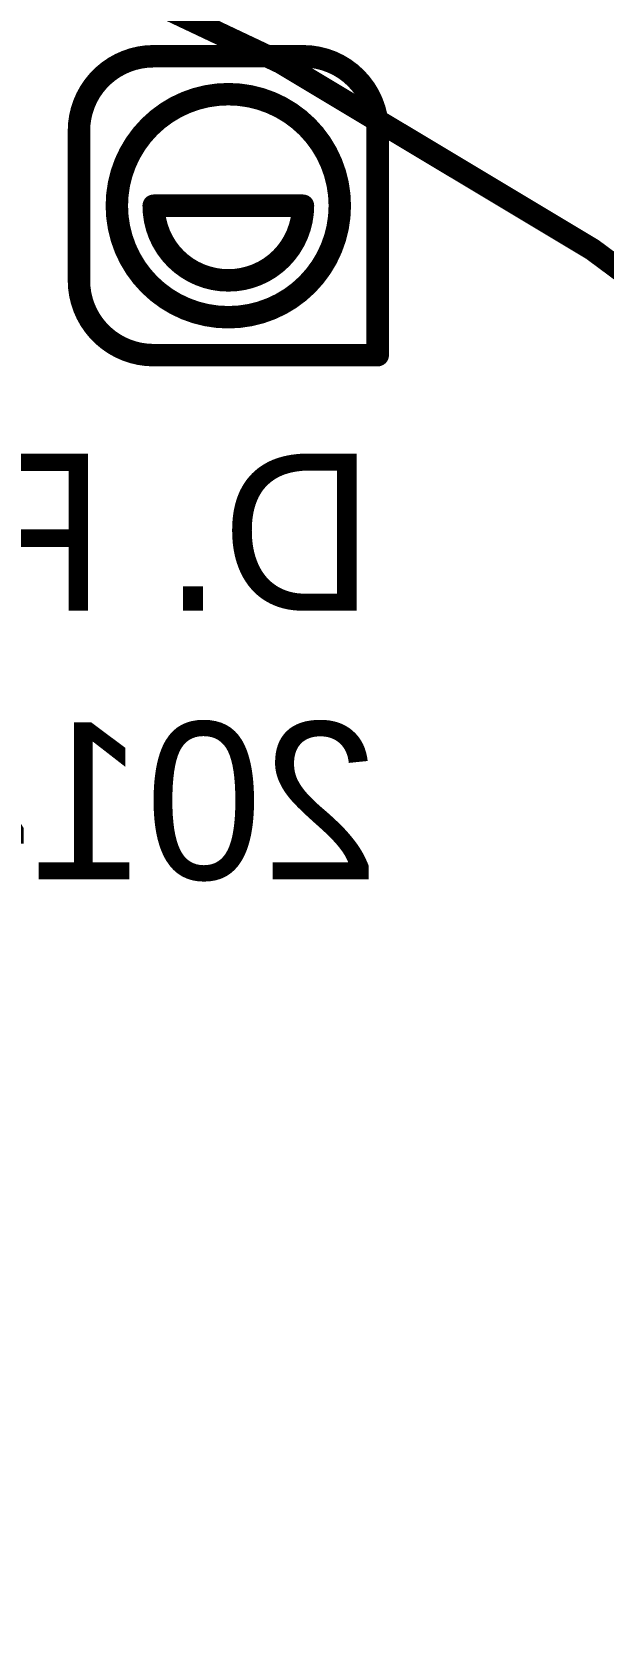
# Model space of a CAD drawing. Header units: millimetres. Extents: x 80 to 196, y 80 to 246.
# Drawn here: x 106.67 to 109.21, y 107.59 to 114.68 of the extents above; entities that cross this region are included whole.
import ezdxf

# ---------------------------------------------------------------- set-up
doc = ezdxf.new("R2010")
doc.units = ezdxf.units.MM
for name, color, linetype in [('BottomOverlay', 54, 'Continuous'), ('DrillDrawing', 1, 'Continuous'), ('KeepOutLayer', 6, 'Continuous'), ('Mechanical1', 6, 'Continuous'), ('Mechanical15', 56, 'Continuous')]:
    doc.layers.add(name, color=color, linetype=linetype)

msp = doc.modelspace()

# ---------------------------------------------------------------- linework, layer by layer
at = {"layer": 'BottomOverlay', "const_width": 0.1}
for points in [[(106.877, 114.2426, -0.41423), (107.2096, 114.5752)], [(107.8755, 114.5752, -0.414199), (108.2081, 114.2426)], [(107.0458, 113.9096, -0.414195), (107.5425, 114.4063)], [(107.5425, 114.4063, -0.414195), (108.0392, 113.9096)], [(107.5425, 113.4129, -0.414205), (107.0458, 113.9096)], [(107.5425, 113.577, -0.414203), (107.21, 113.9096)], [(108.0392, 113.9096, -0.414202), (107.5425, 113.4129)], [(107.8751, 113.9096, -0.414197), (107.5425, 113.577)], [(107.2096, 113.2441, -0.414214), (106.877, 113.5766)]]:
    msp.add_lwpolyline(points, format="xyb", dxfattribs=at)
for points in [[(107.2096, 114.5752), (107.8755, 114.5752)], [(106.877, 113.5766), (106.877, 114.2426)], [(108.2081, 113.2441), (108.2081, 114.2426)], [(107.21, 113.9096), (107.8751, 113.9096)], [(107.2096, 113.2441), (107.5425, 113.2441)], [(107.5425, 113.2441), (108.2081, 113.2441)]]:
    msp.add_lwpolyline(points, dxfattribs=at)
at = {"layer": 'BottomOverlay', "const_width": 0.05}
for points in [[(107.1846, 114.5752, 1), (107.2346, 114.5752, 1)], [(107.1846, 114.5752, 1), (107.2346, 114.5752, 1)], [(107.8505, 114.5752, 1), (107.9005, 114.5752, 1)], [(107.8505, 114.5752, 1), (107.9005, 114.5752, 1)], [(107.5175, 114.4063, 1), (107.5675, 114.4063, 1)], [(107.5175, 114.4063, 1), (107.5675, 114.4063, 1)], [(106.852, 114.2426, 1), (106.902, 114.2426, 1)], [(106.852, 114.2426, 1), (106.902, 114.2426, 1)], [(108.1831, 114.2426, 1), (108.2331, 114.2426, 1)], [(108.1831, 114.2426, 1), (108.2331, 114.2426, 1)], [(107.0208, 113.9096, 1), (107.0708, 113.9096, 1)], [(107.0208, 113.9096, 1), (107.0708, 113.9096, 1)], [(107.185, 113.9096, 1), (107.235, 113.9096, 1)], [(107.185, 113.9096, 1), (107.235, 113.9096, 1)], [(107.8501, 113.9096, 1), (107.9001, 113.9096, 1)], [(107.8501, 113.9096, 1), (107.9001, 113.9096, 1)], [(108.0142, 113.9096, 1), (108.0642, 113.9096, 1)], [(108.0142, 113.9096, 1), (108.0642, 113.9096, 1)], [(106.852, 113.5766, 1), (106.902, 113.5766, 1)], [(106.852, 113.5766, 1), (106.902, 113.5766, 1)], [(107.5175, 113.577, 1), (107.5675, 113.577, 1)], [(107.5175, 113.577, 1), (107.5675, 113.577, 1)], [(107.5175, 113.4129, 1), (107.5675, 113.4129, 1)], [(107.5175, 113.4129, 1), (107.5675, 113.4129, 1)], [(107.1846, 113.2441, 1), (107.2346, 113.2441, 1)], [(107.1846, 113.2441, 1), (107.2346, 113.2441, 1)], [(107.5175, 113.2441, 1), (107.5675, 113.2441, 1)], [(107.5175, 113.2441, 1), (107.5675, 113.2441, 1)], [(108.1831, 113.2441, 1), (108.2331, 113.2441, 1)], [(108.1831, 113.2441, 1), (108.2331, 113.2441, 1)]]:
    msp.add_lwpolyline(points, format="xyb", close=True, dxfattribs=at)
at = {"layer": 'DrillDrawing', "const_width": 0.15}
msp.add_lwpolyline([(83.2252, 110.8907, -1.632083), (101.0442, 80.0273)], format="xyb", dxfattribs=at)
at = {"layer": 'KeepOutLayer', "const_width": 0.15}
msp.add_lwpolyline([(83.2252, 110.8907, -1.632083), (101.0442, 80.0273)], format="xyb", dxfattribs=at)
at = {"layer": 'Mechanical1', "const_width": 0.15}
msp.add_lwpolyline([(83.2252, 110.8907, -1.632083), (101.0442, 80.0273)], format="xyb", dxfattribs=at)
at = {"layer": 'Mechanical15', "const_width": 0.1}
for points in [[(118.5, 100, 1), (81.5, 100, 1)], [(116.495, 100, 1), (83.505, 100, 1)]]:
    msp.add_lwpolyline(points, format="xyb", close=True, dxfattribs=at)

# ---------------------------------------------------------------- texts
at = {"layer": 'BottomOverlay', "text_generation_flag": 2}
for s, p in [('D. Fusi', (108.1907, 112.106)), ('2014', (108.2142, 110.9096))]:
    msp.add_text(s, height=0.7, rotation=360, dxfattribs=at).set_placement(p)

doc.saveas('drawing.dxf')
